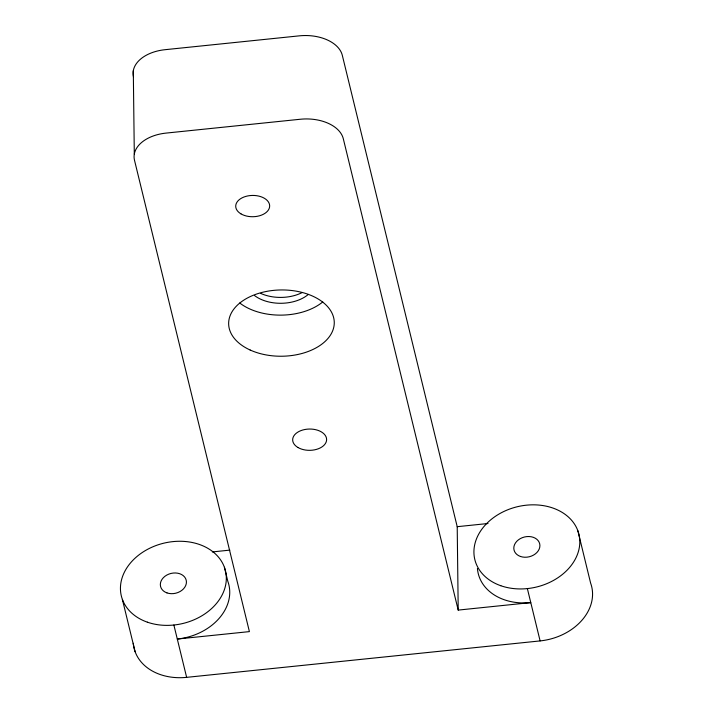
<?xml version="1.0" encoding="UTF-8"?>
<svg xmlns="http://www.w3.org/2000/svg" width="713" height="713" viewBox="0 0 713 713"><rect width="100%" height="100%" fill="white"/><g stroke="black" fill="none" stroke-linecap="round" stroke-linejoin="round"><path stroke-width="1.07" d="M212.349 551.924L229.836 550.124M133.509 76.888A37.718 23.672 -0.7 0 1 165.104 49.687L299.335 35.846A37.718 23.672 -0.7 0 1 342.32 55.364L457.211 526.684L488.004 523.511M224.399 567.254L227.812 581.273A53.564 41.274 -13.7 0 1 177.296 639.035L249.398 631.611L134.507 160.291A37.718 23.672 -0.7 0 1 166.093 133.09L300.333 119.249A37.718 23.672 -0.7 0 1 343.309 138.768L458.209 610.087L530.775 602.601A53.564 41.274 -13.7 0 1 477.434 568.519M133.286 643.269A53.564 41.274 -13.7 0 0 186.637 677.35L540.115 640.916A53.564 41.274 -13.7 0 0 590.631 583.145L577.878 530.82M527.362 588.59L540.115 640.916M173.874 625.025L186.637 677.35M122.369 599.383L135.122 651.718M457.211 526.684L458.209 610.087M133.304 70.712L134.302 154.115M322.766 301.938A52.807 33.137 -0.7 0 1 239.746 302.998M308.319 294.407A33.948 21.301 -0.7 0 1 254.47 295.494M302.116 292.588A33.948 21.301 -0.7 0 1 260.789 293.426M147.341 622.164A53.564 41.274 -13.7 0 0 226.333 577.869A53.564 41.274 -13.7 0 0 146.477 549.937A53.564 41.274 -13.7 0 0 147.341 622.164M500.82 585.73A53.564 41.274 -13.7 0 0 579.812 541.425A53.564 41.274 -13.7 0 0 499.956 513.503A53.564 41.274 -13.7 0 0 500.82 585.73M520.445 556.461A13.199 10.169 -13.7 0 0 539.91 545.543A13.199 10.169 -13.7 0 0 520.232 538.654A13.199 10.169 -13.7 0 0 520.445 556.461M166.958 592.895A13.199 10.169 -13.7 0 0 186.432 581.977A13.199 10.169 -13.7 0 0 166.753 575.097A13.199 10.169 -13.7 0 0 166.958 592.895M250.183 350.03A52.807 33.137 -0.7 0 0 333.942 326.367A52.807 33.137 -0.7 0 0 260.245 292.9A52.807 33.137 -0.7 0 0 250.183 350.03M297.891 447.461A16.978 10.65 -0.7 0 0 326.126 442.113A16.978 10.65 -0.7 0 0 304.914 429.493A16.978 10.65 -0.7 0 0 297.891 447.461M240.941 213.855A16.978 10.65 -0.7 0 0 269.175 208.508A16.978 10.65 -0.7 0 0 247.964 195.888A16.978 10.65 -0.7 0 0 240.941 213.855"/></g></svg>
